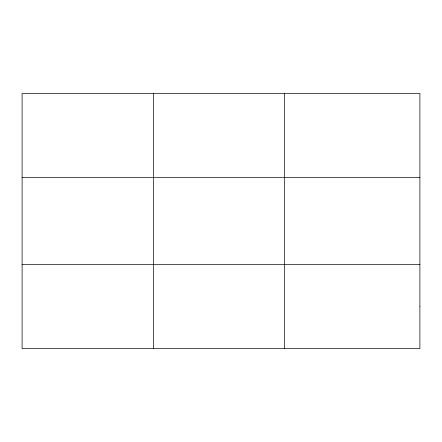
<?xml version="1.0" encoding="UTF-8"?>
<svg xmlns="http://www.w3.org/2000/svg" width="442" height="442" viewBox="0 0 442 442"><rect width="100%" height="100%" fill="white"/><g stroke="black" fill="none" stroke-linecap="round" stroke-linejoin="round"><path stroke-width="0.66" d="M153.374 348.545L153.374 93.455M284.648 348.545L284.648 93.455M22.1 177.634L419.9 177.634M22.1 264.366L419.9 264.366M419.9 306.455L419.9 348.545L22.1 348.545L22.1 93.455L419.9 93.455L419.9 306.455"/></g></svg>
